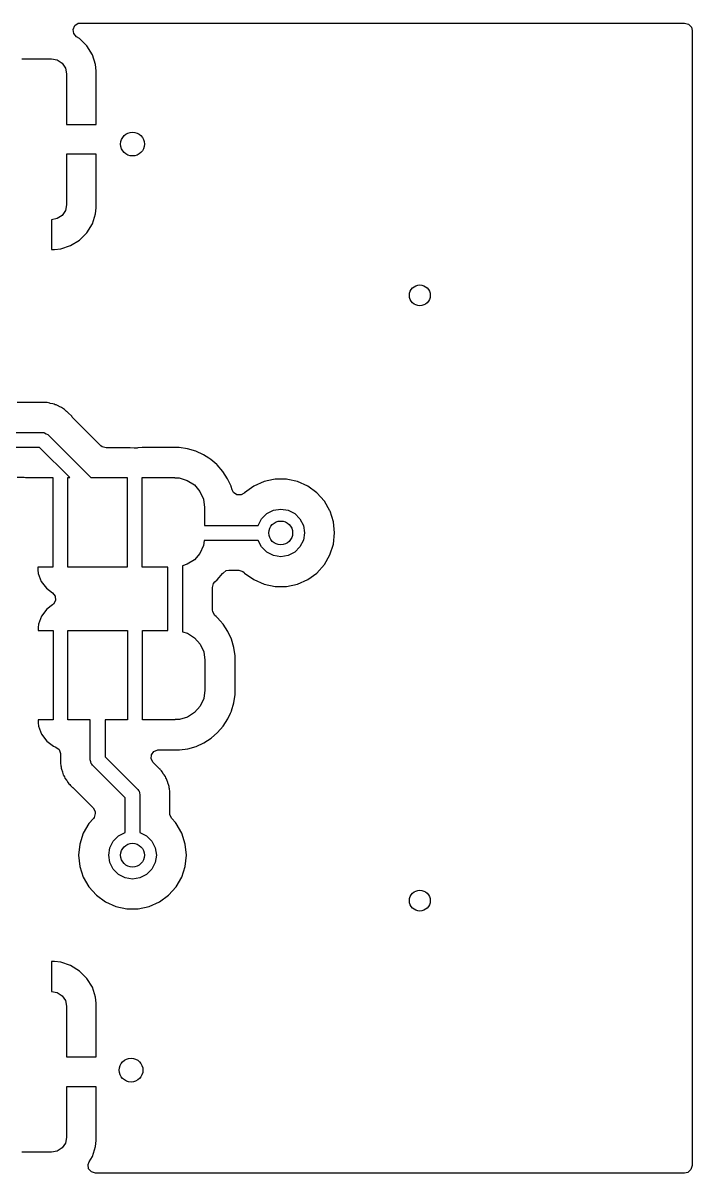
# Model space of a CAD drawing. Extents: x 3.82 to 4.98, y -3.18 to -2.42.
# Drawn here: x 4.538 to 4.98, y -3.18 to -2.42 of the extents above; entities that cross this region are included whole.
import ezdxf

# ---------------------------------------------------------------- set-up
doc = ezdxf.new("R2010")
doc.units = 0
doc.header["$MEASUREMENT"] = 0
doc.layers.add('BLACK', color=7, linetype='CONTINUOUS')

msp = doc.modelspace()

# ---------------------------------------------------------------- linework, layer by layer
at = {"layer": 'BLACK', "linetype": 'CONTINUOUS'}
for p, q in [((4.57073, -2.42428), (4.57183, -2.42175)), ((4.57117, -2.42699), (4.57073, -2.42428)), ((4.57183, -2.42175), (4.57411, -2.42022)), ((4.57411, -2.42022), (4.57557, -2.42)), ((4.57557, -2.42), (4.97512, -2.42)), ((4.97512, -2.42), (4.97776, -2.42077)), ((4.97776, -2.42077), (4.97956, -2.42285)), ((4.97956, -2.42285), (4.98, -2.42488)), ((4.57301, -2.42904), (4.57117, -2.42699)), ((4.57493, -2.43022), (4.57301, -2.42904)), ((4.57982, -2.4351), (4.57493, -2.43022)), ((4.98, -2.42488), (4.98, -3.17512)), ((4.58344, -2.44098), (4.57982, -2.4351)), ((4.53681, -2.4437), (4.5565, -2.4437)), ((4.5565, -2.4437), (4.56026, -2.44445)), ((4.56026, -2.44445), (4.56346, -2.44658)), ((4.56346, -2.44658), (4.56559, -2.44978)), ((4.58561, -2.44753), (4.58344, -2.44098)), ((4.58344, -2.44098), (4.58344, -2.44098)), ((4.56559, -2.44978), (4.56634, -2.45354)), ((4.56634, -2.45354), (4.56634, -2.48701)), ((4.58602, -2.45158), (4.58561, -2.44753)), ((4.58602, -2.48701), (4.58602, -2.45158)), ((4.58602, -2.45158), (4.58602, -2.45158)), ((4.56634, -2.48701), (4.58602, -2.48701)), ((4.58602, -2.50669), (4.56634, -2.50669)), ((4.56634, -2.50669), (4.56634, -2.54016)), ((4.58602, -2.54212), (4.58602, -2.50669)), ((4.56559, -2.54392), (4.56346, -2.54712)), ((4.56634, -2.54016), (4.56559, -2.54392)), ((4.58561, -2.54617), (4.58602, -2.54213)), ((4.58602, -2.54213), (4.58602, -2.54212)), ((4.56026, -2.54925), (4.5565, -2.55)), ((4.5565, -2.55), (4.5565, -2.56968)), ((4.56346, -2.54712), (4.56026, -2.54925)), ((4.57982, -2.5586), (4.58344, -2.55272)), ((4.58344, -2.55272), (4.58561, -2.54617)), ((4.58344, -2.55272), (4.58344, -2.55272)), ((4.58561, -2.54617), (4.58561, -2.54617)), ((4.57493, -2.56348), (4.57982, -2.5586)), ((4.56251, -2.56927), (4.56906, -2.5671)), ((4.56906, -2.5671), (4.57493, -2.56348)), ((4.56906, -2.5671), (4.56906, -2.5671)), ((4.5565, -2.56968), (4.55846, -2.56968)), ((4.55846, -2.56968), (4.56251, -2.56927)), ((4.55846, -2.56968), (4.55846, -2.56968)), ((4.54916, -2.6709), (4.53371, -2.6709)), ((4.54939, -2.67089), (4.54916, -2.6709)), ((4.55122, -2.67071), (4.54939, -2.67089)), ((4.5517, -2.67079), (4.55122, -2.67071)), ((4.55122, -2.67071), (4.55122, -2.67071)), ((4.552, -2.67084), (4.5517, -2.67079)), ((4.55276, -2.6709), (4.552, -2.67084)), ((4.55355, -2.6709), (4.55276, -2.6709)), ((4.55533, -2.67135), (4.55355, -2.6709)), ((4.55355, -2.6709), (4.55355, -2.6709)), ((4.55555, -2.6714), (4.55533, -2.67135)), ((4.55736, -2.67169), (4.55555, -2.6714)), ((4.55809, -2.672), (4.55736, -2.67169)), ((4.55736, -2.67169), (4.55736, -2.67169)), ((4.55881, -2.67225), (4.55809, -2.672)), ((4.55958, -2.67244), (4.55881, -2.67225)), ((4.56118, -2.67333), (4.55958, -2.67244)), ((4.55958, -2.67244), (4.55958, -2.67244)), ((4.56139, -2.67343), (4.56118, -2.67333)), ((4.56307, -2.67416), (4.56139, -2.67343)), ((4.5637, -2.67464), (4.56307, -2.67416)), ((4.56434, -2.67506), (4.5637, -2.67464)), ((4.56503, -2.67544), (4.56434, -2.67506)), ((4.56637, -2.6767), (4.56503, -2.67544)), ((4.56503, -2.67544), (4.56503, -2.67544)), ((4.56503, -2.67544), (4.56503, -2.67544)), ((4.56654, -2.67685), (4.56637, -2.6767)), ((4.56676, -2.67702), (4.56654, -2.67685)), ((4.56717, -2.67743), (4.56676, -2.67702)), ((4.56758, -2.67784), (4.56717, -2.67743)), ((4.56956, -2.6797), (4.56758, -2.67784)), ((4.56976, -2.67994), (4.56956, -2.6797)), ((4.56977, -2.67993), (4.56976, -2.67994)), ((4.57015, -2.68041), (4.56977, -2.67993)), ((4.58908, -2.69934), (4.57015, -2.68041)), ((4.52095, -2.6906), (4.55044, -2.6906)), ((4.55044, -2.6906), (4.55131, -2.69073)), ((4.55131, -2.69073), (4.55148, -2.69071)), ((4.55148, -2.69071), (4.55158, -2.69077)), ((4.55158, -2.69077), (4.55182, -2.6908)), ((4.55182, -2.6908), (4.55285, -2.69146)), ((4.55285, -2.69146), (4.55392, -2.69204)), ((4.55392, -2.69204), (4.58235, -2.72047)), ((4.5484, -2.70044), (4.52095, -2.70044)), ((4.56843, -2.72047), (4.5484, -2.70044)), ((4.58989, -2.69999), (4.58908, -2.69934)), ((4.59253, -2.70077), (4.58989, -2.69999)), ((4.60839, -2.70077), (4.59253, -2.70077)), ((4.61104, -2.70105), (4.60839, -2.70077)), ((4.60839, -2.70077), (4.60839, -2.70077)), ((4.60839, -2.70077), (4.60839, -2.70077)), ((4.60839, -2.70077), (4.60839, -2.70077)), ((4.61105, -2.70096), (4.61104, -2.70105)), ((4.61304, -2.70091), (4.61105, -2.70096)), ((4.61351, -2.70077), (4.61304, -2.70091)), ((4.61635, -2.70057), (4.61351, -2.70077)), ((4.61351, -2.70077), (4.61351, -2.70077)), ((4.64083, -2.70057), (4.61635, -2.70057)), ((4.64644, -2.70137), (4.64083, -2.70057)), ((4.65187, -2.70297), (4.64644, -2.70137)), ((4.64644, -2.70137), (4.64644, -2.70137)), ((4.65702, -2.70532), (4.65187, -2.70297)), ((4.6604, -2.70749), (4.65702, -2.70532)), ((4.65702, -2.70532), (4.65702, -2.70532)), ((4.65702, -2.70532), (4.65702, -2.70532)), ((4.66179, -2.70838), (4.6604, -2.70749)), ((4.66572, -2.71178), (4.66179, -2.70838)), ((4.66607, -2.71209), (4.66572, -2.71178)), ((4.66978, -2.71637), (4.66607, -2.71209)), ((4.53371, -2.72015), (4.53822, -2.72015)), ((4.53822, -2.72015), (4.53931, -2.72047)), ((4.53931, -2.72047), (4.55729, -2.72047)), ((4.55729, -2.72047), (4.55729, -2.77953)), ((4.56713, -2.77953), (4.56713, -2.72047)), ((4.56713, -2.72047), (4.56843, -2.72047)), ((4.58235, -2.72047), (4.6065, -2.72047)), ((4.6065, -2.72047), (4.6065, -2.77953)), ((4.61635, -2.77953), (4.61635, -2.72047)), ((4.61635, -2.72047), (4.638, -2.72047)), ((4.638, -2.72047), (4.638, -2.72067)), ((4.638, -2.72067), (4.6408, -2.72067)), ((4.6408, -2.72067), (4.64618, -2.72225)), ((4.67284, -2.72114), (4.66978, -2.71637)), ((4.66978, -2.71637), (4.66978, -2.71637)), ((4.64618, -2.72225), (4.65089, -2.72528)), ((4.65089, -2.72528), (4.65456, -2.72951)), ((4.67512, -2.72613), (4.67284, -2.72114)), ((4.67284, -2.72114), (4.67284, -2.72114)), ((4.67519, -2.72628), (4.67512, -2.72613)), ((4.67587, -2.72858), (4.67519, -2.72628)), ((4.67519, -2.72628), (4.67519, -2.72628)), ((4.69018, -2.72613), (4.68415, -2.73051)), ((4.69698, -2.7231), (4.69018, -2.72613)), ((4.69018, -2.72613), (4.69018, -2.72613)), ((4.70325, -2.72176), (4.69698, -2.7231)), ((4.69698, -2.7231), (4.69698, -2.7231)), ((4.70427, -2.72155), (4.70325, -2.72176)), ((4.71173, -2.72155), (4.70427, -2.72155)), ((4.71275, -2.72176), (4.71173, -2.72155)), ((4.71902, -2.7231), (4.71275, -2.72176)), ((4.72582, -2.72613), (4.71902, -2.7231)), ((4.71902, -2.7231), (4.71902, -2.7231)), ((4.73185, -2.73051), (4.72582, -2.72613)), ((4.72582, -2.72613), (4.72582, -2.72613)), ((4.65456, -2.72951), (4.65689, -2.73461)), ((4.65689, -2.73461), (4.65769, -2.74016)), ((4.6768, -2.73033), (4.67587, -2.72858)), ((4.67908, -2.73186), (4.6768, -2.73033)), ((4.68183, -2.73192), (4.67908, -2.73186)), ((4.68392, -2.73064), (4.68183, -2.73192)), ((4.68396, -2.73068), (4.68392, -2.73064)), ((4.68415, -2.73051), (4.68396, -2.73068)), ((4.73684, -2.73605), (4.73185, -2.73051)), ((4.73185, -2.73051), (4.73185, -2.73051)), ((4.65769, -2.74016), (4.65769, -2.75208)), ((4.69874, -2.74426), (4.70313, -2.74202)), ((4.70313, -2.74202), (4.708, -2.74125)), ((4.708, -2.74125), (4.71287, -2.74202)), ((4.71287, -2.74202), (4.71726, -2.74426)), ((4.74057, -2.7425), (4.73684, -2.73605)), ((4.74062, -2.74266), (4.74057, -2.7425)), ((4.74057, -2.7425), (4.74057, -2.7425)), ((4.74057, -2.7425), (4.74057, -2.7425)), ((4.74287, -2.74959), (4.74062, -2.74266)), ((4.69305, -2.75208), (4.69526, -2.74774)), ((4.69526, -2.74774), (4.69874, -2.74426)), ((4.71726, -2.74426), (4.72074, -2.74774)), ((4.72074, -2.74774), (4.72298, -2.75213)), ((4.74365, -2.757), (4.74287, -2.74959)), ((4.65769, -2.75208), (4.69305, -2.75208)), ((4.72298, -2.75213), (4.72375, -2.757)), ((4.72375, -2.757), (4.72298, -2.76187)), ((4.74287, -2.76441), (4.74365, -2.757)), ((4.65689, -2.76539), (4.65456, -2.77049)), ((4.65739, -2.76192), (4.65689, -2.76539)), ((4.69305, -2.76192), (4.65739, -2.76192)), ((4.69526, -2.76626), (4.69305, -2.76192)), ((4.69874, -2.76974), (4.69526, -2.76626)), ((4.72074, -2.76626), (4.71726, -2.76974)), ((4.72298, -2.76187), (4.72074, -2.76626)), ((4.74057, -2.7715), (4.74287, -2.76441)), ((4.65456, -2.77049), (4.65089, -2.77472)), ((4.70313, -2.77198), (4.69874, -2.76974)), ((4.708, -2.77275), (4.70313, -2.77198)), ((4.71287, -2.77198), (4.708, -2.77275)), ((4.71726, -2.76974), (4.71287, -2.77198)), ((4.73684, -2.77795), (4.74057, -2.7715)), ((4.55729, -2.77953), (4.54743, -2.77953)), ((4.54743, -2.77953), (4.54743, -2.78141)), ((4.54743, -2.78141), (4.54743, -2.78141)), ((4.54743, -2.78141), (4.54768, -2.78376)), ((4.6065, -2.77953), (4.56713, -2.77953)), ((4.63326, -2.77953), (4.61635, -2.77953)), ((4.63326, -2.82147), (4.63326, -2.77953)), ((4.64618, -2.77775), (4.6431, -2.77865)), ((4.6431, -2.77865), (4.6431, -2.8223)), ((4.65089, -2.77472), (4.64618, -2.77775)), ((4.73185, -2.78349), (4.73684, -2.77795)), ((4.54768, -2.78376), (4.54966, -2.78907)), ((4.54966, -2.78907), (4.54966, -2.78907)), ((4.54966, -2.78907), (4.5522, -2.79245)), ((4.66449, -2.78928), (4.66607, -2.78791)), ((4.66607, -2.78791), (4.66978, -2.78363)), ((4.66978, -2.78363), (4.66981, -2.78358)), ((4.66981, -2.78358), (4.66983, -2.78357)), ((4.66983, -2.78357), (4.66989, -2.7835)), ((4.66989, -2.7835), (4.66991, -2.78351)), ((4.66991, -2.78351), (4.67201, -2.78193)), ((4.67201, -2.78193), (4.67372, -2.78163)), ((4.67372, -2.78163), (4.68029, -2.78163)), ((4.68029, -2.78163), (4.68293, -2.7824)), ((4.68293, -2.7824), (4.68392, -2.78324)), ((4.68392, -2.78324), (4.68415, -2.78349)), ((4.68415, -2.78349), (4.68415, -2.78349)), ((4.68415, -2.78349), (4.69018, -2.78787)), ((4.69018, -2.78787), (4.69018, -2.78787)), ((4.69018, -2.78787), (4.69698, -2.7909)), ((4.71902, -2.7909), (4.72582, -2.78787)), ((4.72582, -2.78787), (4.73185, -2.78349)), ((4.5522, -2.79245), (4.55306, -2.7936)), ((4.55306, -2.7936), (4.55714, -2.79666)), ((4.55714, -2.79666), (4.55879, -2.79886)), ((4.66281, -2.79296), (4.66358, -2.79033)), ((4.66281, -2.80788), (4.66281, -2.79296)), ((4.66358, -2.79033), (4.66449, -2.78928)), ((4.69698, -2.7909), (4.69698, -2.7909)), ((4.69698, -2.7909), (4.70427, -2.79245)), ((4.70427, -2.79245), (4.70427, -2.79245)), ((4.70427, -2.79245), (4.71173, -2.79245)), ((4.71173, -2.79245), (4.71902, -2.7909)), ((4.71173, -2.79245), (4.71173, -2.79245)), ((4.55767, -2.80402), (4.55714, -2.80448)), ((4.55898, -2.80161), (4.55767, -2.80402)), ((4.55879, -2.79886), (4.55898, -2.80161)), ((4.54984, -2.81193), (4.54786, -2.81724)), ((4.55324, -2.8074), (4.54984, -2.81193)), ((4.54984, -2.81193), (4.54984, -2.81193)), ((4.55714, -2.80448), (4.55324, -2.8074)), ((4.663, -2.80925), (4.66281, -2.80788)), ((4.66449, -2.81157), (4.663, -2.80925)), ((4.66525, -2.81222), (4.66449, -2.81157)), ((4.54786, -2.81724), (4.54761, -2.81959)), ((4.54761, -2.81959), (4.54761, -2.81959)), ((4.54761, -2.81959), (4.54761, -2.82147)), ((4.66625, -2.81309), (4.66525, -2.81222)), ((4.66791, -2.81501), (4.66625, -2.81309)), ((4.66625, -2.81309), (4.66625, -2.81309)), ((4.66996, -2.81737), (4.66791, -2.81501)), ((4.67302, -2.82214), (4.66996, -2.81737)), ((4.66996, -2.81737), (4.66996, -2.81737)), ((4.54761, -2.82147), (4.55747, -2.82147)), ((4.55747, -2.82147), (4.55747, -2.88053)), ((4.56731, -2.88053), (4.56731, -2.82147)), ((4.56731, -2.82147), (4.60669, -2.82147)), ((4.60669, -2.82147), (4.60669, -2.88053)), ((4.61653, -2.88053), (4.61653, -2.82147)), ((4.61653, -2.82147), (4.63326, -2.82147)), ((4.6431, -2.8223), (4.64636, -2.82325)), ((4.64636, -2.82325), (4.65107, -2.82628)), ((4.65107, -2.82628), (4.65474, -2.83051)), ((4.67537, -2.82728), (4.67302, -2.82214)), ((4.67302, -2.82214), (4.67302, -2.82214)), ((4.65474, -2.83051), (4.65707, -2.83561)), ((4.67697, -2.83272), (4.67537, -2.82728)), ((4.67537, -2.82728), (4.67537, -2.82728)), ((4.67777, -2.83832), (4.67697, -2.83272)), ((4.67697, -2.83272), (4.67697, -2.83272)), ((4.67697, -2.83272), (4.67697, -2.83272)), ((4.65707, -2.83561), (4.65787, -2.84116)), ((4.65787, -2.84116), (4.65787, -2.86084)), ((4.67777, -2.84054), (4.67777, -2.83832)), ((4.67777, -2.83832), (4.67777, -2.83832)), ((4.67777, -2.84055), (4.67777, -2.84054)), ((4.67777, -2.86146), (4.67777, -2.84055)), ((4.65787, -2.86084), (4.65707, -2.86639)), ((4.67697, -2.86928), (4.67777, -2.86368)), ((4.67777, -2.86368), (4.67777, -2.86146)), ((4.67777, -2.86146), (4.67777, -2.86146)), ((4.65474, -2.87149), (4.65107, -2.87572)), ((4.65707, -2.86639), (4.65474, -2.87149)), ((4.6754, -2.87463), (4.67697, -2.86928)), ((4.64098, -2.88033), (4.63818, -2.88033)), ((4.63818, -2.88033), (4.63818, -2.88053)), ((4.64636, -2.87875), (4.64098, -2.88033)), ((4.65107, -2.87572), (4.64636, -2.87875)), ((4.66996, -2.88463), (4.67302, -2.87986)), ((4.67302, -2.87986), (4.67474, -2.8761)), ((4.67302, -2.87986), (4.67302, -2.87986)), ((4.67302, -2.87986), (4.67302, -2.87986)), ((4.67474, -2.8761), (4.67537, -2.87472)), ((4.67537, -2.87472), (4.67538, -2.8747)), ((4.67537, -2.87472), (4.67537, -2.87472)), ((4.67537, -2.87472), (4.67537, -2.87472)), ((4.67538, -2.8747), (4.6754, -2.87463)), ((4.55747, -2.88053), (4.54761, -2.88053)), ((4.54761, -2.88053), (4.54761, -2.88241)), ((4.54761, -2.88241), (4.54761, -2.88241)), ((4.54761, -2.88241), (4.54786, -2.88476)), ((4.54786, -2.88476), (4.54984, -2.89007)), ((4.58208, -2.88053), (4.56731, -2.88053)), ((4.58208, -2.907), (4.58208, -2.88053)), ((4.60669, -2.88053), (4.59192, -2.88053)), ((4.59192, -2.88053), (4.59192, -2.90496)), ((4.63818, -2.88053), (4.61653, -2.88053)), ((4.66625, -2.88891), (4.66996, -2.88463)), ((4.66996, -2.88463), (4.66996, -2.88463)), ((4.66996, -2.88463), (4.66996, -2.88463)), ((4.54984, -2.89007), (4.54984, -2.89007)), ((4.54984, -2.89007), (4.55324, -2.8946)), ((4.55324, -2.8946), (4.55324, -2.8946)), ((4.55324, -2.8946), (4.55777, -2.898)), ((4.65721, -2.89568), (4.66197, -2.89262)), ((4.66197, -2.89262), (4.66625, -2.88891)), ((4.66197, -2.89262), (4.66197, -2.89262)), ((4.66197, -2.89262), (4.66197, -2.89262)), ((4.66625, -2.88891), (4.66625, -2.88891)), ((4.55777, -2.898), (4.55777, -2.898)), ((4.55777, -2.898), (4.5592, -2.89853)), ((4.5592, -2.89853), (4.5614, -2.90018)), ((4.5614, -2.90018), (4.56236, -2.90276)), ((4.56236, -2.90276), (4.56237, -2.9031)), ((4.56237, -2.9031), (4.56237, -2.90374)), ((4.62247, -2.90361), (4.62412, -2.90141)), ((4.62412, -2.90141), (4.6267, -2.90045)), ((4.6267, -2.90045), (4.62705, -2.90043)), ((4.62705, -2.90043), (4.64101, -2.90043)), ((4.64101, -2.90043), (4.64662, -2.89963)), ((4.64101, -2.90043), (4.64101, -2.90043)), ((4.64662, -2.89963), (4.65205, -2.89803)), ((4.65205, -2.89803), (4.65721, -2.89568)), ((4.56232, -2.90436), (4.56229, -2.90466)), ((4.56229, -2.90466), (4.56237, -2.90739)), ((4.56237, -2.90374), (4.56231, -2.90436)), ((4.56231, -2.90436), (4.56232, -2.90436)), ((4.56237, -2.90739), (4.56237, -2.90855)), ((4.56237, -2.90855), (4.56237, -2.90855)), ((4.56237, -2.90855), (4.56241, -2.90882)), ((4.56241, -2.90882), (4.56243, -2.90905)), ((4.56243, -2.90905), (4.56248, -2.91088)), ((4.58242, -2.90817), (4.58208, -2.907)), ((4.58268, -2.90936), (4.58242, -2.90817)), ((4.58283, -2.90956), (4.58268, -2.90936)), ((4.58286, -2.90966), (4.58283, -2.90956)), ((4.58299, -2.90978), (4.58286, -2.90966)), ((4.58352, -2.91048), (4.58299, -2.90978)), ((4.60508, -2.93204), (4.58352, -2.91048)), ((4.59192, -2.90496), (4.61348, -2.92652)), ((4.62228, -2.90635), (4.62247, -2.90361)), ((4.6236, -2.90877), (4.62228, -2.90635)), ((4.62651, -2.91168), (4.6236, -2.90877)), ((4.56248, -2.91088), (4.56248, -2.91088)), ((4.56248, -2.91088), (4.5627, -2.91164)), ((4.5627, -2.91164), (4.56286, -2.91239)), ((4.56286, -2.91239), (4.56296, -2.91317)), ((4.56296, -2.91317), (4.5636, -2.91479)), ((4.5636, -2.91479), (4.56363, -2.91488)), ((4.56363, -2.91488), (4.56371, -2.9151)), ((4.56371, -2.9151), (4.56422, -2.91686)), ((4.56422, -2.91686), (4.56455, -2.91741)), ((4.56455, -2.91741), (4.56462, -2.91754)), ((4.56462, -2.91754), (4.56496, -2.91822)), ((4.56496, -2.91822), (4.56525, -2.91896)), ((4.62668, -2.91184), (4.62651, -2.91168)), ((4.62809, -2.91301), (4.62668, -2.91184)), ((4.62821, -2.91317), (4.62809, -2.91301)), ((4.62856, -2.91365), (4.62821, -2.91317)), ((4.62906, -2.91423), (4.62856, -2.91365)), ((4.62961, -2.91479), (4.62906, -2.91423)), ((4.63055, -2.91637), (4.62961, -2.91479)), ((4.62961, -2.91479), (4.62961, -2.91479)), ((4.63067, -2.91656), (4.63055, -2.91637)), ((4.63175, -2.91804), (4.63067, -2.91656)), ((4.63204, -2.91878), (4.63175, -2.91804)), ((4.63175, -2.91804), (4.63175, -2.91804)), ((4.56525, -2.91896), (4.56633, -2.92044)), ((4.56633, -2.92044), (4.56645, -2.92063)), ((4.56645, -2.92063), (4.56739, -2.92221)), ((4.56739, -2.92221), (4.56739, -2.92221)), ((4.56739, -2.92221), (4.56794, -2.92277)), ((4.56794, -2.92277), (4.56844, -2.92335)), ((4.56844, -2.92335), (4.56891, -2.92399)), ((4.56891, -2.92399), (4.56891, -2.92399)), ((4.56891, -2.92399), (4.57032, -2.92516)), ((4.57032, -2.92516), (4.57049, -2.92532)), ((4.57049, -2.92532), (4.57751, -2.93234)), ((4.63238, -2.91946), (4.63204, -2.91878)), ((4.63278, -2.92014), (4.63238, -2.91946)), ((4.63329, -2.9219), (4.63278, -2.92014)), ((4.63337, -2.92212), (4.63329, -2.9219)), ((4.63404, -2.92383), (4.63337, -2.92212)), ((4.63414, -2.92461), (4.63404, -2.92383)), ((4.6343, -2.92536), (4.63414, -2.92461)), ((4.63452, -2.92612), (4.6343, -2.92536)), ((4.57751, -2.93234), (4.58394, -2.93877)), ((4.60508, -2.95505), (4.60508, -2.93204)), ((4.61348, -2.92652), (4.61401, -2.92722)), ((4.61401, -2.92722), (4.61414, -2.92734)), ((4.61414, -2.92734), (4.61417, -2.92744)), ((4.61417, -2.92744), (4.61432, -2.92764)), ((4.61432, -2.92764), (4.61458, -2.92883)), ((4.61458, -2.92883), (4.61492, -2.93)), ((4.61492, -2.93), (4.61492, -2.95505)), ((4.63457, -2.92795), (4.63452, -2.92612)), ((4.63459, -2.92818), (4.63457, -2.92795)), ((4.63463, -2.92845), (4.63459, -2.92818)), ((4.63463, -2.92961), (4.63463, -2.92845)), ((4.63463, -2.92845), (4.63463, -2.92845)), ((4.63471, -2.93234), (4.63463, -2.92961)), ((4.63463, -2.93326), (4.63469, -2.93264)), ((4.63463, -2.94249), (4.63463, -2.93326)), ((4.63468, -2.93264), (4.63471, -2.93234)), ((4.63469, -2.93264), (4.63468, -2.93264)), ((4.58394, -2.93877), (4.58526, -2.94118)), ((4.58526, -2.94118), (4.58537, -2.94222)), ((4.58412, -2.94576), (4.58116, -2.94905)), ((4.5846, -2.94513), (4.58412, -2.94576)), ((4.58537, -2.94249), (4.5846, -2.94513)), ((4.58537, -2.94222), (4.58537, -2.94249)), ((4.63469, -2.94328), (4.63463, -2.94249)), ((4.63588, -2.94576), (4.63469, -2.94328)), ((4.63832, -2.94847), (4.63588, -2.94576)), ((4.63884, -2.94905), (4.63832, -2.94847)), ((4.57743, -2.9555), (4.57513, -2.96259)), ((4.58116, -2.94905), (4.57743, -2.9555)), ((4.57743, -2.9555), (4.57743, -2.9555)), ((4.60074, -2.95726), (4.60508, -2.95505)), ((4.61492, -2.95505), (4.61926, -2.95726)), ((4.64257, -2.9555), (4.63884, -2.94905)), ((4.64487, -2.96259), (4.64257, -2.9555)), ((4.57513, -2.96259), (4.57435, -2.97)), ((4.57513, -2.96259), (4.57513, -2.96259)), ((4.59502, -2.96513), (4.59726, -2.96074)), ((4.59726, -2.96074), (4.60074, -2.95726)), ((4.61926, -2.95726), (4.62274, -2.96074)), ((4.62274, -2.96074), (4.62498, -2.96513)), ((4.64565, -2.97), (4.64487, -2.96259)), ((4.57435, -2.97), (4.57513, -2.97741)), ((4.59425, -2.97), (4.59502, -2.96513)), ((4.59502, -2.97487), (4.59425, -2.97)), ((4.62498, -2.96513), (4.62575, -2.97)), ((4.62575, -2.97), (4.62498, -2.97487)), ((4.64487, -2.97741), (4.64565, -2.97)), ((4.57513, -2.97741), (4.57513, -2.97741)), ((4.57513, -2.97741), (4.57743, -2.9845)), ((4.59726, -2.97926), (4.59502, -2.97487)), ((4.62498, -2.97487), (4.62274, -2.97926)), ((4.64257, -2.9845), (4.64487, -2.97741)), ((4.57743, -2.9845), (4.57743, -2.9845)), ((4.57743, -2.9845), (4.58116, -2.99095)), ((4.60074, -2.98274), (4.59726, -2.97926)), ((4.60513, -2.98498), (4.60074, -2.98274)), ((4.61, -2.98575), (4.60513, -2.98498)), ((4.61487, -2.98498), (4.61, -2.98575)), ((4.61926, -2.98274), (4.61487, -2.98498)), ((4.62274, -2.97926), (4.61926, -2.98274)), ((4.63884, -2.99095), (4.64257, -2.9845)), ((4.58116, -2.99095), (4.58615, -2.99649)), ((4.63385, -2.99649), (4.63884, -2.99095)), ((4.58615, -2.99649), (4.58615, -2.99649)), ((4.58615, -2.99649), (4.59218, -3.00087)), ((4.59218, -3.00087), (4.59218, -3.00087)), ((4.59218, -3.00087), (4.59898, -3.0039)), ((4.62102, -3.0039), (4.62782, -3.00087)), ((4.62782, -3.00087), (4.63385, -2.99649)), ((4.59898, -3.0039), (4.59898, -3.0039)), ((4.59898, -3.0039), (4.60627, -3.00545)), ((4.60627, -3.00545), (4.60627, -3.00545)), ((4.60627, -3.00545), (4.61373, -3.00545)), ((4.61373, -3.00545), (4.62102, -3.0039)), ((4.61373, -3.00545), (4.61373, -3.00545)), ((4.55846, -3.04031), (4.5565, -3.04031)), ((4.5565, -3.04031), (4.5565, -3.06)), ((4.56251, -3.04073), (4.55846, -3.04031)), ((4.56906, -3.0429), (4.56251, -3.04073)), ((4.56251, -3.04073), (4.56251, -3.04073)), ((4.57493, -3.04652), (4.56906, -3.0429)), ((4.56906, -3.0429), (4.56906, -3.0429)), ((4.57982, -3.0514), (4.57493, -3.04652)), ((4.58344, -3.05728), (4.57982, -3.0514)), ((4.5565, -3.06), (4.56026, -3.06075)), ((4.56026, -3.06075), (4.56346, -3.06288)), ((4.58561, -3.06383), (4.58344, -3.05728)), ((4.58344, -3.05728), (4.58344, -3.05728)), ((4.56346, -3.06288), (4.56559, -3.06608)), ((4.56559, -3.06608), (4.56634, -3.06984)), ((4.56634, -3.06984), (4.56634, -3.10331)), ((4.58602, -3.06787), (4.58561, -3.06383)), ((4.58602, -3.06788), (4.58602, -3.06787)), ((4.58602, -3.10331), (4.58602, -3.06788)), ((4.56634, -3.10331), (4.58602, -3.10331)), ((4.58602, -3.12299), (4.56634, -3.12299)), ((4.56634, -3.12299), (4.56634, -3.15646)), ((4.58602, -3.15842), (4.58602, -3.12299)), ((4.56559, -3.16022), (4.56346, -3.16342)), ((4.56634, -3.15646), (4.56559, -3.16022)), ((4.58561, -3.16247), (4.58602, -3.15842)), ((4.58602, -3.15842), (4.58602, -3.15842)), ((4.5565, -3.1663), (4.53681, -3.1663)), ((4.56026, -3.16555), (4.5565, -3.1663)), ((4.56346, -3.16342), (4.56026, -3.16555)), ((4.58126, -3.17256), (4.58344, -3.16902)), ((4.58344, -3.16902), (4.58561, -3.16247)), ((4.58344, -3.16902), (4.58344, -3.16902)), ((4.58561, -3.16247), (4.58561, -3.16247)), ((4.58058, -3.17442), (4.58126, -3.17256)), ((4.58097, -3.17715), (4.58058, -3.17442)), ((4.98, -3.17512), (4.97922, -3.17776)), ((4.58277, -3.17922), (4.58097, -3.17715)), ((4.58541, -3.18), (4.58277, -3.17922)), ((4.97512, -3.18), (4.58541, -3.18)), ((4.97715, -3.17956), (4.97512, -3.18)), ((4.97922, -3.17776), (4.97715, -3.17956))]:
    msp.add_line(p, q, dxfattribs=at)
at = {"layer": 'BLACK'}
for centre, radius in [((4.61, -2.5), 0.00787), ((4.8, -2.6), 0.00689), ((4.708, -2.757), 0.00787), ((4.61, -2.97), 0.00787), ((4.8, -3), 0.00689), ((4.609, -3.112), 0.00787)]:
    msp.add_circle(centre, radius, dxfattribs=at)

doc.saveas('drawing.dxf')
